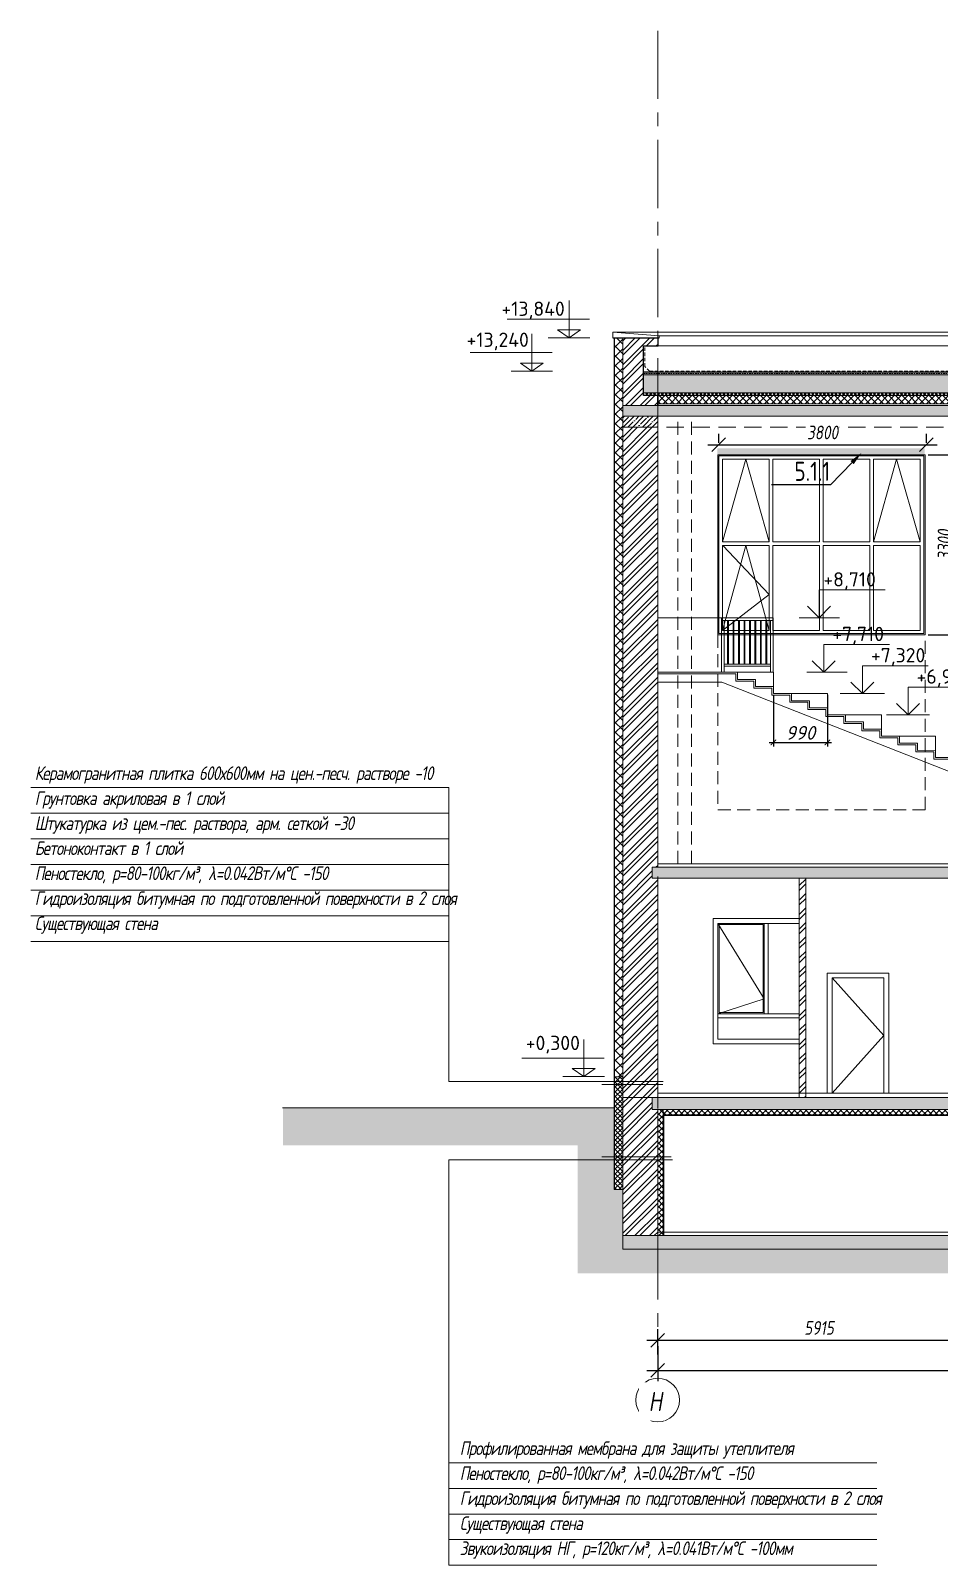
# Model space of a CAD drawing. Header units: millimetres. Extents: x -39 to 9534995, y -146829 to 289341.
# Drawn here: x 644363 to 661013, y 107095 to 135213 of the extents above; entities that cross this region are included whole.
import ezdxf
from ezdxf import colors
from ezdxf.entities.mleader import LeaderData, LeaderLine
from ezdxf.math import Vec2, Vec3

# ---------------------------------------------------------------- set-up
doc = ezdxf.new("R2010")
doc.units = ezdxf.units.MM
for name, pattern in [('ADSK_Штрих_ш3 п1_5', [4.5, 3, -1.5]), ('CENTER', [2, 1.25, -0.25, 0.25, -0.25]), ('CONTI', [0]), ('DASHED', [19.05, 12.7, -6.35]), ('HIDDEN2', [4.7625, 3.175, -1.5875])]:
    doc.linetypes.add(name, pattern=pattern)
for name, color, linetype, lineweight in [('24_Фасад_разрез_тонкая', 7, 'Continuous', 9), ('АР_Выноски АПР', 5, 'Continuous', 5), ('АР_Двери', 7, 'Continuous', 0), ('АР_Окна', 4, 'Continuous', 9), ('АР_Оси', 7, 'Continuous', 25), ('АР_Отметки', 7, 'Continuous', 5), ('АР_тонкая линия', 250, 'Continuous', 0), ('СТЕНЫ кирпич ЛИДЕР', 250, 'Continuous', 15), ('Тонкая линия', 250, 'Continuous', 18), ('Фасад_тонкие', 7, 'Continuous', 5), ('Штриховка', 7, 'Continuous', 5), ('Штриховка в сечении', 7, 'Continuous', 18)]:
    doc.layers.add(name, color=color, linetype=linetype, lineweight=lineweight)
for name, color, linetype in [('A-HATCH-FACADE', 7, 'Continuous'), ('EI_DIMS_DETAIL', 7, 'Continuous'), ('PDF _0', 7, 'Continuous'), ('АР_Перегородки кирпич', 34, 'Continuous')]:
    doc.layers.add(name, color=color, linetype=linetype)
doc.layers.add('АР_лестницы', color=7, linetype='Continuous', lineweight=15, true_color=0xff24ff)
doc.styles.add('ISOCPEUR', font='', dxfattribs={"height": 250})
doc.styles.add('PDF ISOCPEUR', font='isocpeur.ttf')
doc.styles.get("Standard").update_dxf_attribs({"font": 'GOST.TTF'})
doc.styles.add('ГОСТ 2.304', font='CS_Gost2304.shx', dxfattribs={"oblique": 10})
doc.styles.get('ISOCPEUR').set_extended_font_data('ISOCPEUR', italic=True)
doc.dimstyles.new('R_100', dxfattribs={"dimtxt": 250, "dimasz": 100, "dimexe": 75, "dimexo": 25, "dimgap": 50, "dimtad": 1, "dimdec": 0, "dimrnd": 5, "dimzin": 0, "dimdsep": 46, "dimtxsty": 'ISOCPEUR', "dimblk": 'ARCHTICK', "dimcen": 0, "dimdle": 75, "dimclrd": 256, "dimclre": 256, "dimclrt": 256, "dimadec": 0, "dimazin": 0, "dimtfac": 2, "dimtdec": 0, "dimtofl": 0, "dimtmove": 1, "dimatfit": 3, "dimfxl": 1, "dimtvp": 3, "dimtfill": 1, "dimtolj": 1, "dimtzin": 0, "dimarcsym": 0})
doc.dimstyles.new('СПДС', dxfattribs={"dimscale": 100, "dimtxt": 2.5, "dimasz": 2.5, "dimexe": 2, "dimexo": 0.625, "dimgap": 1, "dimtad": 1, "dimdec": 0, "dimrnd": 5, "dimtxsty": 'ГОСТ 2.304', "dimblk": 'OBLIQUE', "dimblk1": 'OBLIQUE', "dimblk2": 'OBLIQUE', "dimcen": 2.5, "dimdle": 2, "dimadec": 0, "dimazin": 2, "dimtfac": 0.75, "dimtdec": 4, "dimtmove": 1, "dimatfit": 3, "dimfxl": 1, "dimtfill": 1, "dimtolj": 1, "dimarcsym": 1})
pattern_1 = [(45, (214104.09, -172807.25), (-132.58252, 132.58252), []), (45, (214192.48, -172807.25), (-132.58252, 132.58252), [])]

# ---------------------------------------------------------------- blocks, each defined once
blk = doc.blocks.new('_Oblique')
at = {"color": 0, "linetype": 'ByBlock', "lineweight": -2}
blk.add_line((-0.5, -0.5), (0.5, 0.5), dxfattribs=at)
blk = doc.blocks.new('*D129')
at = {"layer": 'Defpoints', "color": 0, "linetype": 'ByBlock', "lineweight": 9, "transparency": 16777216}
for p in [(661768, 111219), (655853, 110896), (661768, 110896)]:
    blk.add_point(p, dxfattribs=at)
at = {"layer": 'АР_Оси', "color": 0, "linetype": 'ByBlock', "lineweight": -2, "transparency": 16777216}
for p, q in [((655853, 110959), (655853, 111419)), ((661768, 110959), (661768, 111419)), ((655653, 111219), (661968, 111219))]:
    blk.add_line(p, q, dxfattribs=at)
at = {"layer": 'АР_Оси', "color": 0, "linetype": 'ByBlock', "lineweight": -2, "transparency": 16777216, "xscale": 250, "yscale": 250, "zscale": 250, "rotation": 180}
blk.add_blockref('_Oblique', (655853, 111219), dxfattribs=at)
at = {"layer": 'АР_Оси', "color": 0, "linetype": 'ByBlock', "lineweight": -2, "transparency": 16777216, "xscale": 250, "yscale": 250, "zscale": 250}
blk.add_blockref('_Oblique', (661768, 111219), dxfattribs=at)
at = {"layer": 'АР_Оси', "color": 0, "linetype": 'ByBlock', "lineweight": 9, "transparency": 16777216, "insert": (658810, 111444), "char_height": 250, "attachment_point": 5, "style": 'ГОСТ 2.304', "bg_fill": 3, "box_fill_scale": 1.1, "bg_fill_color": 256, "bg_fill_true_color": 13158600, "bg_fill_transparency": 0}
blk.add_mtext('\\A1;5915', dxfattribs=at)
blk = doc.blocks.new('*D134')
at = {"layer": 'Defpoints', "color": 0, "linetype": 'ByBlock', "lineweight": 9, "transparency": 16777216}
for p in [(655853, 111173), (703768, 111069), (703768, 110666)]:
    blk.add_point(p, dxfattribs=at)
at = {"layer": 'АР_Оси', "color": 0, "linetype": 'ByBlock', "lineweight": -2, "transparency": 16777216}
for p, q in [((655853, 111111), (655853, 110466)), ((703768, 111006), (703768, 110466)), ((655653, 110666), (703968, 110666))]:
    blk.add_line(p, q, dxfattribs=at)
at = {"layer": 'АР_Оси', "color": 0, "linetype": 'ByBlock', "lineweight": -2, "transparency": 16777216, "xscale": 250, "yscale": 250, "zscale": 250, "rotation": 180}
blk.add_blockref('_Oblique', (655853, 110666), dxfattribs=at)
at = {"layer": 'АР_Оси', "color": 0, "linetype": 'ByBlock', "lineweight": -2, "transparency": 16777216, "xscale": 250, "yscale": 250, "zscale": 250}
blk.add_blockref('_Oblique', (703768, 110666), dxfattribs=at)
at = {"layer": 'АР_Оси', "color": 0, "linetype": 'ByBlock', "lineweight": 9, "transparency": 16777216, "insert": (679023, 110891), "char_height": 250, "attachment_point": 5, "style": 'ГОСТ 2.304', "bg_fill": 3, "box_fill_scale": 1.1, "bg_fill_color": 256, "bg_fill_true_color": 13158600, "bg_fill_transparency": 0}
blk.add_mtext('\\A1;47915', dxfattribs=at)
blk = doc.blocks.new('A$C19316825')
at = {"ltscale": 150}
for p, q in [((6, 1089), (6, 1240)), ((-259, 180), (-259, 1089)), ((-259, 1089), (6, 1089))]:
    blk.add_line(p, q, dxfattribs=at)
blk.add_lwpolyline([(0, 0), (0, 180), (-259, 180)], dxfattribs=at)
at = {"layer": 'СТЕНЫ кирпич ЛИДЕР', "lineweight": 25, "ltscale": 100}
for p, q in [((-820, 1240), (26, 1240)), ((0, 180), (0, 0)), ((0, 180), (0, 0))]:
    blk.add_line(p, q, dxfattribs=at)
at = {"layer": 'Фасад_тонкие'}
for p, q in [((-820, 1340), (26, 1275)), ((-820, 1240), (-820, 1340)), ((26, 1240), (26, 1275))]:
    blk.add_line(p, q, dxfattribs=at)
blk = doc.blocks.new('A$Cd8d14d9d')
at = {"lineweight": 9, "ltscale": 150}
for p, q in [((0, 682), (0, 0)), ((-372, 341), (1132, 341)), ((-380, 0), (380, 0))]:
    blk.add_line(p, q, dxfattribs=at)
blk.add_lwpolyline([(0, 0), (210, 147), (-210, 147), (0, 0)], dxfattribs=at)
blk = doc.blocks.new('_ARCHTICK')
at = {"color": 0, "linetype": 'ByBlock', "const_width": 0.15}
blk.add_lwpolyline([(-0.5, -0.5), (0.5, 0.5)], dxfattribs=at)
blk = doc.blocks.new('*D127')
at = {"lineweight": -2, "ltscale": 150, "transparency": 16777216}
for p, q in [((657973, 123042), (657973, 122098)), ((658963, 123042), (658963, 122098)), ((657898, 122173), (659038, 122173))]:
    blk.add_line(p, q, dxfattribs=at)
at = {"layer": 'Defpoints', "color": 0, "lineweight": 9, "ltscale": 150, "transparency": 16777216}
for p in [(657973, 123067, -1900), (658963, 123067, -1900), (658963, 122173)]:
    blk.add_point(p, dxfattribs=at)
at = {"lineweight": -2, "ltscale": 150, "transparency": 16777216, "xscale": 100, "yscale": 100, "zscale": 100, "rotation": 180}
blk.add_blockref('_ARCHTICK', (657973, 122173), dxfattribs=at)
at = {"lineweight": -2, "ltscale": 150, "transparency": 16777216, "xscale": 100, "yscale": 100, "zscale": 100}
blk.add_blockref('_ARCHTICK', (658963, 122173), dxfattribs=at)
at = {"lineweight": 9, "ltscale": 150, "transparency": 16777216, "insert": (658468, 122348), "char_height": 250, "attachment_point": 5, "style": 'ISOCPEUR', "bg_fill": 3, "box_fill_scale": 1.1, "bg_fill_color": 256, "bg_fill_true_color": 13158600, "bg_fill_transparency": 0}
blk.add_mtext('\\A1;990', dxfattribs=at)
blk = doc.blocks.new('*D143')
at = {"layer": 'Defpoints', "color": 0, "lineweight": 9, "ltscale": 100, "transparency": 16777216}
for p in [(656972, 127598), (660776, 127626), (660776, 127598)]:
    blk.add_point(p, dxfattribs=at)
at = {"layer": 'EI_DIMS_DETAIL', "color": 0, "lineweight": -2, "ltscale": 100, "transparency": 16777216}
for p, q in [((656972, 127660), (656972, 127826)), ((660776, 127660), (660776, 127826)), ((656772, 127626), (660976, 127626))]:
    blk.add_line(p, q, dxfattribs=at)
at = {"layer": 'EI_DIMS_DETAIL', "color": 0, "lineweight": -2, "ltscale": 100, "transparency": 16777216, "xscale": 250, "yscale": 250, "zscale": 250, "rotation": 180}
blk.add_blockref('_Oblique', (656972, 127626), dxfattribs=at)
at = {"layer": 'EI_DIMS_DETAIL', "color": 0, "lineweight": -2, "ltscale": 100, "transparency": 16777216, "xscale": 250, "yscale": 250, "zscale": 250}
blk.add_blockref('_Oblique', (660776, 127626), dxfattribs=at)
at = {"layer": 'EI_DIMS_DETAIL', "color": 0, "lineweight": 9, "ltscale": 100, "transparency": 16777216, "insert": (658874, 127851), "char_height": 250, "attachment_point": 5, "style": 'ГОСТ 2.304', "bg_fill": 3, "box_fill_scale": 1.1, "bg_fill_color": 256, "bg_fill_true_color": 13158600, "bg_fill_transparency": 0}
blk.add_mtext('\\A1;3800', dxfattribs=at)
blk = doc.blocks.new('*D146')
at = {"layer": 'Defpoints', "color": 0, "lineweight": 9, "ltscale": 100, "transparency": 16777216}
for p in [(660745, 127439), (660745, 124145), (661333, 124145)]:
    blk.add_point(p, dxfattribs=at)
at = {"layer": 'EI_DIMS_DETAIL', "color": 0, "lineweight": -2, "ltscale": 100, "transparency": 16777216}
for p, q in [((660808, 127439), (661533, 127439)), ((661333, 127639), (661333, 123945)), ((660808, 124145), (661533, 124145))]:
    blk.add_line(p, q, dxfattribs=at)
at = {"layer": 'EI_DIMS_DETAIL', "color": 0, "lineweight": -2, "ltscale": 100, "transparency": 16777216, "xscale": 250, "yscale": 250, "zscale": 250}
for p, rotation in [((661333, 127439), 90), ((661333, 124145), 270)]:
    blk.add_blockref('_Oblique', p, dxfattribs=dict(at, rotation=rotation))
at = {"layer": 'EI_DIMS_DETAIL', "color": 0, "lineweight": 9, "ltscale": 100, "transparency": 16777216, "insert": (661108, 125792), "char_height": 250, "attachment_point": 5, "rotation": 90, "style": 'ГОСТ 2.304', "bg_fill": 3, "box_fill_scale": 1.1, "bg_fill_color": 256, "bg_fill_true_color": 13158600, "bg_fill_transparency": 0}
blk.add_mtext('\\A1;3300', dxfattribs=at)

msp = doc.modelspace()

# ---------------------------------------------------------------- hatches: boundary and pattern name
at = {"lineweight": 9, "ltscale": 40, "true_color": 0x383e42}
h = msp.add_hatch(dxfattribs=at)
h.set_pattern_fill('ANSI32', color=250, scale=500, angle=360)
h.set_pattern_definition(pattern_1)
h.paths.add_polyline_path([(655858.7, 129436.3), (655593.6, 129436.3), (655593.5, 128525.1), (655852.8, 128525.1), (655852.8, 128347.3), (655212.8, 128347.3), (655212.8, 127948.7), (655852.8, 127946.5), (655852.8, 119887.3), (655752.8, 119887.3), (655752.8, 119687.3), (655852.8, 119687.3), (655852.8, 115667.3), (655852.8, 115667.3), (655852.8, 115667.3), (655852.8, 115667.3), (655852.8, 115667.3), (655852.8, 115667.4), (655212.9, 115668.2), (655212.8, 129585.1), (655858.7, 129585.1)])
at = {"lineweight": 9, "ltscale": 100, "transparency": 33554687}
h = msp.add_hatch(dxfattribs=at)
h.set_pattern_fill('ANSI35', color=0, scale=700)
h.set_pattern_definition([(45, (214104.09, -172807.25), (-123.743687, 123.743687), []), (45, (214227.83, -172807.25), (-123.743687, 123.743687), [218.75, -43.75, 0, -43.75])])
h.paths.add_polyline_path([(704027.8, 128347.3), (655212.7, 128347.3), (655212.8, 128147.4), (667312.9, 128147.3), (667368.8, 128147.3), (704027.8, 128147.4)])
h = msp.add_hatch(dxfattribs=at)
h.set_pattern_fill('ANSI35', color=0, scale=500)
h.set_pattern_definition([(45, (214104.09, -172806.6), (-88.388348, 88.388348), []), (45, (214192.48, -172806.6), (-88.388348, 88.388348), [156.25, -31.25, 0, -31.25])])
h.paths.add_polyline_path([(655852.8, 128147.3), (655852.8, 127947.6), (655212.6, 127947.6), (655212.6, 128147.3)])
h = msp.add_hatch(dxfattribs=at)
h.set_pattern_fill('ANSI35', color=0, scale=700)
h.set_pattern_definition([(45, (214104.09, -172786.64), (-123.743687, 123.743687), []), (45, (214227.83, -172786.64), (-123.743687, 123.743687), [218.75, -43.75, 0, -43.75])])
h.paths.add_polyline_path([(703615.7, 119887.3), (655752.8, 119887.3), (655752.8, 119687.3), (667192.9, 119687.2), (667230.3, 119687.3), (703615.7, 119687.3)])
at = {"lineweight": 9, "ltscale": 40, "true_color": 0x383e42}
h = msp.add_hatch(dxfattribs=at)
h.set_pattern_fill('ANSI32', color=250, scale=500, angle=360)
h.set_pattern_definition([(45, (192984, -177004.63), (-132.58252, 132.58252), []), (45, (193072.4, -177004.63), (-132.58252, 132.58252), [])])
h.paths.add_polyline_path([(658567.6, 119687.3), (658567.8, 115667.4), (658447.9, 115667.4), (658447.7, 119687.3)])
h = msp.add_hatch(dxfattribs=at)
h.set_pattern_fill('ANSI32', color=250, scale=500, angle=360)
h.set_pattern_definition(pattern_1)
h.paths.add_polyline_path([(655752.8, 115667.3), (655852.8, 115667.3), (655852.8, 115667.3), (655212.8, 115668.9), (655212.8, 113137), (655852.8, 113137.1), (655852.8, 115446.2), (655843.8, 115446.2), (655752.8, 115446.2)])
at = {"lineweight": 9, "ltscale": 100, "transparency": 33554687}
h = msp.add_hatch(dxfattribs=at)
h.set_pattern_fill('ANSI35', color=0, scale=700)
h.set_pattern_definition([(45, (214336.59, -172806.2), (-123.743687, 123.743687), []), (45, (214460.33, -172806.2), (-123.743687, 123.743687), [218.75, -43.75, 0, -43.75])])
h.paths.add_polyline_path([(703614.8, 115667.3), (655752.7, 115667.3), (655752.8, 115446.2), (667545.4, 115446.2), (655752.3, 115446.2), (703616.1, 115446.3)])
at = {"lineweight": 9, "ltscale": 40, "true_color": 0x383e42}
h = msp.add_hatch(dxfattribs=at)
h.set_pattern_fill('EARTH', color=250, scale=2000, angle=45)
h.set_pattern_definition([(45, (214104.1, -172806.6), (0, 707.1068), [500, -500]), (45, (213971.5, -172674), (0, 707.1068), [500, -500]), (45, (213838.9, -172541.43), (0, 707.1068), [500, -500]), (135, (213838.9, -172453.05), (-707.1068, 6e-14), [500, -500]), (135, (213971.5, -172320.46), (-707.1068, 6e-14), [500, -500]), (135, (214104.1, -172187.9), (-707.1068, 6e-14), [500, -500])])
h.paths.add_polyline_path([(704820.3, 114281.5), (711254.8, 114281.5), (711254.8, 114888.1), (704177.8, 114888.1), (704177.8, 113237.2), (673967.8, 113236.7), (673967.8, 112939.5), (655212.9, 112938.4), (655212.8, 113979.4), (655052.8, 113979.4), (655052.8, 115477.3), (648986.3, 115477.3), (648986.3, 114787.7), (654384.5, 114787.7), (654384.5, 112446.7), (674518.2, 112446.7), (674518.2, 112696.7), (704820.3, 112696.7)])
at = {"lineweight": 9, "ltscale": 100, "transparency": 33554687}
h = msp.add_hatch(dxfattribs=at)
h.set_pattern_fill('ANSI35', color=0, scale=700)
h.set_pattern_definition([(45, (214104.09, -172856.6), (-123.743687, 123.743687), []), (45, (214227.83, -172856.6), (-123.743687, 123.743687), [218.75, -43.75, 0, -43.75])])
h.paths.add_polyline_path([(655212.8, 113137.1), (673967.8, 113137.2), (673967.8, 112888.9), (655212.9, 112888.9)])
at = {"layer": 'A-HATCH-FACADE', "lineweight": 9}
h = msp.add_hatch(dxfattribs=at)
h.set_pattern_fill('ANGLE', color=30)
h.set_pattern_definition([(0, (-175922.473, -599897.222), (0, 6.985), [5.08, -1.905]), (90, (-175922.473, -599897.222), (-6.985, 4e-16), [5.08, -1.905])])
h.paths.add_polyline_path([(656945.3, 127559), (660745.3, 127559), (660745.3, 127440.3), (656945.3, 127440.3)])
at = {"layer": 'Штриховка', "lineweight": 9, "transparency": 33554636}
h = msp.add_hatch(dxfattribs=at)
h.set_pattern_fill('ANSI37', color=256, scale=1000)
h.set_pattern_definition([(45, (523292.34, -177191.71), (-88.388348, 88.388348), []), (135, (523292.34, -177191.71), (-88.388348, -88.388348), [])])
h.paths.add_polyline_path([(655062.8, 116045.8), (655212.8, 116045.7), (655212.8, 129587.3), (655062.8, 129587.4)])
h = msp.add_hatch(dxfattribs=at)
h.set_pattern_fill('AR-SAND', color=256, scale=20)
h.set_pattern_definition([(37.5, (214104.09, -172806.6), (-1.2598672, 38.5364754), [0, -30.4, 0, -34, 0, -32.5]), (7.5, (214104.09, -172806.6), (35.395534, 56.4429213), [0, -16.4, 0, -27.4, 0, -10.5]), (327.5, (214079.49, -172806.6), (62.2828372, 0.113181), [0, -10, 0, -36, 0, -47]), (317.5, (214079.49, -172806.6), (60.122532, 17.5535113), [0, -5, 0, -23.6, 0, -27])])
h.paths.add_polyline_path([(703642, 128958.9), (703642, 128906.9), (655593.5, 128906.9), (655593.5, 128958.9)])
h = msp.add_hatch(dxfattribs=at)
h.set_pattern_fill('ANSI37', color=256, scale=400)
h.set_pattern_definition([(45, (519854.484, -172779.513), (-35.355339, 35.355339), []), (135, (519854.484, -172779.513), (-35.355339, -35.355339), [])])
h.paths.add_polyline_path([(703642, 128579.4), (703642, 128527.4), (655593.5, 128527.4), (655593.5, 128579.4)])
h = msp.add_hatch(dxfattribs=at)
h.set_pattern_fill('ANSI37', color=256, scale=700)
h.set_pattern_definition([(45, (214104.15, -172777.2), (-61.871843, 61.871843), []), (135, (214104.15, -172777.2), (-61.871843, -61.871843), [])])
h.paths.add_polyline_path([(703517.9, 128527.3), (655852.8, 128527.3), (655852.9, 128377.4), (667213, 128377.3), (667239.1, 128377.4), (703517.8, 128377.4)])
h = msp.add_hatch(dxfattribs=at)
h.set_pattern_fill('ANSI37', color=256, scale=500)
h.set_pattern_definition([(45, (476840.215, -177191.67), (-44.194174, 44.194174), []), (135, (476840.215, -177191.67), (-44.194174, -44.194174), [])])
h.paths.add_polyline_path([(655212.8, 116045.8), (655212.8, 113979.4), (655062.9, 113979.4), (655062.9, 116045.8)])
h = msp.add_hatch(dxfattribs=at)
h.set_pattern_fill('ANSI37', color=256, scale=600, angle=90)
h.set_pattern_definition([(135, (944105.64, -482797.5), (-53.033009, -53.033009), []), (225, (944105.64, -482797.5), (53.033009, -53.033009), [])])
h.paths.add_polyline_path([(655852.8, 114347.2), (655852.8, 113136.9), (655952.8, 113136.9), (655952.8, 114347.2)])
h.paths.add_polyline_path([(655852.8, 114747.2), (655852.8, 114347.2), (655952.8, 114347.2), (655952.8, 114747.2)])
h.paths.add_polyline_path([(655852.8, 115445.8), (655852.8, 114747.2), (655952.8, 114747.2), (655952.8, 115445.8)])
h = msp.add_hatch(dxfattribs=at)
h.set_pattern_fill('ANSI37', color=256, scale=600)
h.set_pattern_definition([(45, (214104.09, -172806.6), (-53.033009, 53.033009), []), (135, (214104.09, -172806.6), (-53.033009, -53.033009), [])])
h.paths.add_polyline_path([(673464.5, 115446.3), (655952.8, 115446.2), (655952.8, 115346.2), (667545.4, 115346.2), (655952.8, 115346.2), (673465.1, 115346.3)])
at = {"layer": 'Штриховка в сечении', "lineweight": 9, "ltscale": 2, "transparency": 33554636}
h = msp.add_hatch(dxfattribs=at)
h.set_pattern_fill('GRAVEL', color=256, scale=400)
h.set_pattern_definition([(228.0127875, (214392.09, -172407.247), (-3200, -3600), [53.8144, -5327.63522]), (184.9697407, (214356.09, -172447.247), (4800, 400), [92.3472, -9142.3699]), (132.510447, (214264.09, -172455.247), (4000, -4400), [65.1152, -6446.41304]), (267.273689, (214108.09, -172555.247), (400, 8000), [84.0952, -8325.42322]), (292.833654, (214104.09, -172639.247), (-2000, 4800), [82.462, -8163.74925]), (357.273689, (214136.09, -172715.247), (-8000, 400), [84.0952, -8325.42322]), (37.6942405, (214220.09, -172719.247), (-5200, -4000), [111.2116, -11009.93942]), (72.2553284, (214308.09, -172651.247), (2800, 8800), [104.9952, -10394.5286]), (121.4295656, (214340.09, -172551.247), (-3200, 5200), [84.38, -8353.62924]), (175.236358, (214296.09, -172479.247), (4400, -400), [96.3328, -4720.30503]), (222.3974378, (214200.09, -172471.247), (-4800, -4400), [124.5792, -12333.35]), (138.814075, (214504.09, -172559.247), (-2800, 2400), [42.5204, -4209.53793]), (171.4692344, (214472.09, -172531.247), (5200, -800), [80.8948, -8008.60457]), (225, (214392.1, -172519.25), (-4e-14, -400), [56.5684, -509.11702]), (203.19859, (214364.09, -172471.247), (2000, 800), [30.4632, -3015.84604]), (291.80141, (214336.09, -172483.25), (-400, 1200), [43.0812, -2110.98472]), (30.963757, (214352.09, -172523.25), (1200, 800), [69.9716, -2262.40916]), (161.56505, (214412.09, -172487.25), (800, -400), [50.5964, -1214.31466]), (16.3895403, (214104.09, -172483.247), (4000, 1200), [70.88, -7017.13806]), (70.346176, (214172.09, -172463.247), (-1600, -4400), [59.4644, -5886.9631]), (293.19859, (214412.09, -172407.247), (-800, 2000), [60.926, -2985.38324]), (343.6104597, (214436.09, -172463.247), (-4000, 1200), [70.88, -7017.13806]), (339.443955, (214104.09, -172731.247), (-2000, 800), [68.352, -3349.2495]), (294.7751406, (214168.09, -172755.247), (-2000, 4400), [57.2712, -5669.85723]), (66.80141, (214416.09, -172807.247), (800, 2000), [60.926, -2985.38324]), (17.3540246, (214440.09, -172751.247), (-5200, -1600), [67.0524, -6638.16945]), (69.443955, (214220.09, -172807.247), (-800, -2000), [34.176, -3383.4255]), (101.309932, (214392.09, -172807.25), (-400, 1600), [20.396, -2019.2118]), (165.963757, (214388.09, -172787.25), (1200, -400), [82.462, -1566.78025]), (186.009006, (214308.09, -172767.247), (4000, 400), [76.42, -7565.56927]), (303.690068, (214352.09, -172559.25), (-400, 800), [57.6888, -1384.5317]), (353.1572266, (214384.09, -172607.247), (6800, -800), [100.7176, -9971.02505]), (60.945396, (214484.09, -172619.247), (-1600, -2800), [41.1824, -4077.06966]), (90, (214504.1, -172583.25), (-400, 400), [24, -376]), (120.256437, (214300.09, -172755.247), (1600, -2800), [55.5696, -5501.408]), (48.0127875, (214272.09, -172707.247), (3200, 3600), [107.6288, -5273.82082]), (0, (214344.1, -172627.25), (400, 400), [104, -296]), (325.3048465, (214448.09, -172627.247), (4000, -2800), [63.2456, -6261.30972]), (254.054604, (214500.09, -172663.247), (-400, -1600), [58.2408, -2853.80316]), (207.6459754, (214484.09, -172719.247), (-7600, -4000), [94.826, -9387.78967]), (175.4260787, (214400.09, -172763.247), (-5200, 400), [100.3196, -9931.62936])])
h.paths.add_polyline_path([(703641.5, 128906.9), (655593.5, 128906.8), (655593.6, 128579.4), (667212.9, 128579.4), (667355.1, 128579.4), (703642.5, 128579.4)])

# ---------------------------------------------------------------- linework, layer by layer
at = {"lineweight": 9, "ltscale": 150}
for p, q in [((655062.9, 116045.8), (655062.9, 129587.3)), ((655593.5, 128958.9), (703642, 128958.9)), ((655852.8, 115667.3), (655212.8, 115668.9)), ((655852.8, 115445.8, 0), (655852.8, 113136.9, 2.4)), ((655952.8, 115445.8, 0), (655952.8, 113136.9, 2.4)), ((655952.8, 115346.2, 0.1), (673464.8, 115346.3, -1.2)), ((655952.8, 115334.2, 0.1), (673452.2, 115334.3, 0)), ((655962.8, 115334.2, 0.1), (655962.8, 113136.9, 2.4)), ((655852.8, 113197), (673567.8, 113197))]:
    msp.add_line(p, q, dxfattribs=at)
at = {"linetype": 'ADSK_Штрих_ш3 п1_5', "lineweight": 9, "ltscale": 10}
msp.add_line((655593.5, 128929), (703642, 128929), dxfattribs=at)
at = {"lineweight": 9, "ltscale": 150}
for points in [[(655052.8, 113979.4), (655212.8, 113979.4), (655212.8, 129587.3), (655052.8, 129587.3)], [(655852.8, 128147.3), (655212.8, 128147.3), (655212.8, 127947.6), (655852.8, 127947.6)], [(655062.9, 116045.8), (655212.8, 116045.8), (655212.8, 113979.4), (655062.9, 113979.4)]]:
    msp.add_lwpolyline(points, close=True, dxfattribs=at)
at = {"lineweight": 9, "ltscale": 100}
msp.add_lwpolyline([(655869.1, 124457.3), (657422.8, 124457.3)], dxfattribs=at)
at = {"lineweight": 9, "ltscale": 150}
for points in [[(655212.8, 119887.3), (655212.8, 119887.3), (655212.8, 113137), (655852.8, 113137.1), (655852.8, 115446.2)], [(655852.8, 119887.3), (655752.8, 119887.3)], [(655852.8, 115667.3), (655852.8, 119687.3)]]:
    msp.add_lwpolyline(points, dxfattribs=at)
at = {"layer": '24_Фасад_разрез_тонкая', "linetype": 'DASHED', "lineweight": 9, "ltscale": 7}
msp.add_line((655593.5, 128964.9), (703642, 128964.9), dxfattribs=at)
at = {"layer": '24_Фасад_разрез_тонкая', "linetype": 'DASHED', "lineweight": 9, "ltscale": 5}
msp.add_line((655704.5, 128975.1), (703536.9, 128975.1), dxfattribs=at)
msp.add_lwpolyline([(655704.5, 128975.1), (655616.4, 129060.3), (655616.4, 129436.3)], dxfattribs=at)
at = {"layer": '24_Фасад_разрез_тонкая', "lineweight": 9}
for points in [[(703642, 128579.4), (655593.5, 128579.4)], [(703518.8, 128378.4), (655852.9, 128377.4)]]:
    msp.add_lwpolyline(points, dxfattribs=at)
at = {"layer": 'PDF _0', "lineweight": 9}
msp.add_line((654176.2, 116048.2), (654818.7, 116048.2), dxfattribs=at)
for points, elevation in [([(660018.2, 124967.3), (658812.3, 124967.3), (658812.3, 124457.3), (658598.9, 124666.3), (658812.3, 124457.3), (659021.2, 124666.3)], -959.7), ([(660101.4, 123967.3), (658895.4, 123967.3), (658895.4, 123457.4), (658682.1, 123666.3), (658895.4, 123457.4), (659104.3, 123666.3)], -1900), ([(660809.7, 123577.5), (659603.8, 123577.5), (659603.8, 123067.5), (659390.4, 123276.4), (659603.8, 123067.5), (659812.7, 123276.4)], -1900), ([(661645.6, 123187.3), (660439.7, 123187.3), (660439.7, 122677.4), (660226.3, 122886.3), (660439.7, 122677.4), (660648.6, 122886.3)], -1900)]:
    msp.add_lwpolyline(points, dxfattribs=dict(at, elevation=elevation))
at = {"layer": 'АР_Выноски АПР', "lineweight": 9}
for points in [[(644363.4, 120877), (652028.2, 120877), (652028.2, 121347), (644363.4, 121347)], [(655953.8, 115960), (652028.2, 115960), (652028.2, 121347)], [(644363.4, 119937), (652028.2, 119937), (652028.2, 120407), (644363.4, 120407)], [(644363.4, 118997), (652028.2, 118997), (652028.2, 119467), (644363.4, 119467)], [(652028.2, 118527), (652028.2, 118527), (652028.2, 118527), (644363.4, 118527)], [(655947.8, 115905.4), (654829.8, 115905.4)], [(656101.4, 114578.8), (654829.8, 114578.8)], [(659869.4, 108504.7), (652028.2, 108504.7), (652028.2, 108974.7), (659869.4, 108974.7)], [(659869.4, 107564.7), (652028.2, 107564.7), (652028.2, 108034.7), (659869.4, 108034.7)], [(659869.4, 107094.7), (652028.2, 107094.7), (652028.2, 107564.7), (659869.4, 107564.7)]]:
    msp.add_lwpolyline(points, dxfattribs=at)
at = {"layer": 'АР_Двери', "lineweight": 9, "ltscale": 150}
for points in [[(658958.8, 115746.5), (660089.1, 115746.5), (660089, 117945.9), (658958.8, 117945.9)], [(659048.8, 115746.5), (659999.1, 115746.5), (659999, 117855.9), (659048.8, 117855.9)]]:
    msp.add_lwpolyline(points, close=True, dxfattribs=at)
msp.add_lwpolyline([(659048.8, 117855.9), (659999.1, 116801.2), (659048.8, 115746.5)], dxfattribs=at)
at = {"layer": 'АР_лестницы', "color": 3, "linetype": 'HIDDEN2', "lineweight": 9, "ltscale": 100}
msp.add_line((661567.9, 127947.6), (655852.8, 127947.6), dxfattribs=at)
at = {"layer": 'АР_лестницы', "color": 18, "linetype": 'HIDDEN2', "lineweight": 9, "ltscale": 75, "true_color": 0x000000}
for p, q in [((656222.8, 119947.3), (656222.8, 128147.3)), ((656472.8, 119947.3), (656472.8, 128147.3))]:
    msp.add_line(p, q, dxfattribs=at)
at = {"layer": 'АР_лестницы', "color": 18, "linetype": 'CONTI', "lineweight": 9, "ltscale": 10, "true_color": 0x000000}
for p, q in [((655852.8, 123277.3, -7261.1), (657029.9, 123277.3, -1324.2)), ((657029.9, 123277.3, 2028.5), (665526.8, 119930.3, 71.6))]:
    msp.add_line(p, q, dxfattribs=at)
at = {"layer": 'АР_лестницы', "color": 18, "linetype": 'HIDDEN2', "lineweight": 9, "ltscale": 75, "true_color": 0x000000}
msp.add_lwpolyline([(660752.6, 124145.1), (656952.6, 124145.1), (656952.6, 120939.4), (660752.6, 120939.4)], close=True, dxfattribs=at)
at = {"layer": 'АР_лестницы', "color": 18, "linetype": 'CONTI', "lineweight": 9, "ltscale": 10, "true_color": 0x000000}
for points in [[(661272.8, 121897.2), (660942.8, 121897.3), (660942.8, 122027.3), (660612.8, 122027.2), (660612.8, 122157.2), (660282.8, 122157.2), (660282.8, 122287.2), (659952.8, 122287.2), (659952.8, 122417.3), (659622.8, 122417.3), (659622.8, 122547.3), (659292.8, 122547.3), (659292.8, 122677.3), (658962.8, 122677.3), (658962.8, 122807.3), (658632.8, 122807.3), (658632.8, 122937.3), (658302.8, 122937.3), (658302.8, 123067.3), (657972.8, 123067.3), (657972.8, 123197.3), (657642.8, 123197.3), (657642.8, 123327.3), (657312.8, 123327.3), (657312.8, 123457.3), (657072.8, 123457.3), (657072.8, 123457.3), (655869.1, 123457.3)], [(660252.8, 122127.2), (660582.8, 122127.2), (660582.8, 121997.2), (660912.8, 121997.3), (660912.8, 121867.3), (661242.8, 121867.2), (661242.8, 121737.2), (661572.8, 121737.2), (661572.8, 121607.2), (661902.8, 121607.2), (661902.8, 121477.2), (662232.8, 121477.2), (662232.8, 121347.2), (662562.8, 121347.2), (662562.8, 121217.2), (662892.8, 121217.2), (662892.8, 121087.2), (663222.8, 121087.2), (663222.8, 120987.2)]]:
    msp.add_lwpolyline(points, dxfattribs=at)
at = {"layer": 'АР_лестницы', "color": 18, "linetype": 'CONTI', "lineweight": 9, "ltscale": 10, "true_color": 0x000000, "elevation": 1900}
msp.add_lwpolyline([(655852.8, 123427.2), (657282.8, 123427.2), (657282.8, 123297.2), (657612.8, 123297.2), (657612.8, 123167.2), (657942.8, 123167.2), (657942.8, 123037.2), (658272.8, 123037.2), (658272.8, 122907.2), (658602.8, 122907.2), (658602.8, 122777.2), (658932.8, 122777.2), (658932.8, 122647.2), (659262.8, 122647.2), (659262.8, 122517.2), (659592.8, 122517.2), (659592.8, 122387.2), (659922.8, 122387.2), (659922.8, 122257.1), (660252.8, 122257.1), (660252.8, 122128.3)], dxfattribs=at)
at = {"layer": 'АР_Окна', "lineweight": 9, "ltscale": 150}
for points in [[(660752.6, 127439.4), (656952.6, 127439.4), (656952.6, 124145.1), (660752.6, 124145.1)], [(660732.6, 127420.8), (656972.6, 127420.8), (656972.6, 124165.1), (660732.6, 124165.1)], [(657042.6, 125850.5), (657895.1, 125850.5), (657895.1, 127360.8), (657042.6, 127360.8)], [(657965.1, 125850.5), (658817.6, 125850.5), (658817.6, 127360.8), (657965.1, 127360.8)], [(658887.6, 125850.5), (659740.1, 125850.5), (659740.1, 127360.8), (658887.6, 127360.8)], [(659810.1, 125850.5), (660662.6, 125850.5), (660662.6, 127360.8), (659810.1, 127360.8)], [(657895.1, 124225.1), (657042.6, 124225.1), (657042.6, 125780.5), (657895.1, 125780.5)], [(658817.6, 124225.1), (658817.6, 125780.5), (657965.1, 125780.5), (657965.1, 124225.1)], [(658887.6, 124225.1), (658887.6, 125780.5), (659740.1, 125780.5), (659740.1, 124225.1)], [(659810.1, 124225.1), (660660.4, 124225.1), (660660.4, 125780.5), (659810.1, 125780.5)], [(656977.8, 117221.3), (657786.3, 117221.3), (657786.3, 118837.1), (656977.8, 118837.1)], [(657876.3, 118857.1), (657806.3, 118857.1), (657806.3, 117201.3), (657876.3, 117201.3)], [(656957.8, 117129), (658447.8, 117129), (658447.8, 117201.3), (656957.8, 117201.3)]]:
    msp.add_lwpolyline(points, close=True, dxfattribs=at)
for points in [[(657895.1, 125850.5), (657468.9, 127360.8), (657042.6, 125850.5)], [(659810.1, 125850.5), (660226.4, 127360.8), (660662.6, 125850.5)], [(657046.4, 125780.5), (657895.1, 124880.2), (657042.6, 124225.1), (657468.9, 125780.5), (657895.1, 124225.1)], [(658447.8, 118947.1), (656867.8, 118947.1), (656867.8, 116647.1), (658447.8, 116647.1)], [(658447.8, 118857.1), (656957.8, 118857.1), (656957.8, 116737.1), (658447.8, 116737.1)], [(656957.8, 118857.1), (657806.3, 117471.1), (656957.8, 117201.3)]]:
    msp.add_lwpolyline(points, dxfattribs=at)
at = {"layer": 'АР_Оси', "color": 6, "linetype": 'CENTER', "lineweight": 9, "ltscale": 1000}
msp.add_line((655852.8, 135213.1), (655852.8, 110527.2), dxfattribs=at)
at = {"layer": 'АР_Оси', "color": 6, "linetype": 'CONTI', "lineweight": 9, "ltscale": 1000}
msp.add_circle((655852.8, 110121.6), 400, dxfattribs=at)
at = {"layer": 'АР_Отметки', "color": 18, "lineweight": 9, "true_color": 0x000000}
for p, q in [((661849.5, 128147.3, -40), (660964.3, 128147.3, -40)), ((658442.7, 124457.3, -959.7), (659181.9, 124457.3, -959.7)), ((658586.2, 123457.4, -1900), (659325.4, 123457.4, -1900)), ((659197, 123067.5, -1900), (660010.6, 123067.5, -1900)), ((660043.1, 122677.4, -1900), (660836.2, 122677.4, -1900))]:
    msp.add_line(p, q, dxfattribs=at)
at = {"layer": 'АР_Перегородки кирпич', "lineweight": 9, "ltscale": 100}
msp.add_lwpolyline([(658447.8, 115667.4), (658567.8, 115667.4), (658567.8, 119687.3), (658447.8, 119687.3)], close=True, dxfattribs=at)
at = {"layer": 'АР_тонкая линия', "color": 3, "lineweight": 9, "ltscale": 100}
msp.add_line((655052.8, 115477.3), (648975.8, 115477.3), dxfattribs=at)
at = {"layer": 'СТЕНЫ кирпич ЛИДЕР', "lineweight": 9, "ltscale": 100}
for p, q in [((655032.6, 129687.3), (704207.9, 129687.3)), ((655858.7, 129436.3), (703515.8, 129436.3)), ((655878.8, 129622.5), (703503.9, 129622.5)), ((655593.5, 128906.9), (703642, 128906.9)), ((655852.9, 128527.4), (703642, 128527.4)), ((655852.8, 128147.3), (679947.7, 128147.3)), ((655852.8, 119947.3), (679567.7, 119947.3)), ((655852.8, 115746.5), (673566.5, 115746.7))]:
    msp.add_line(p, q, dxfattribs=at)
for points in [[(655212.8, 128147.3), (704027.8, 128147.4), (704027.8, 128347.3), (655212.8, 128347.3)], [(655752.8, 119687.3), (703615.7, 119687.3), (703615.7, 119887.3), (655752.8, 119887.3)], [(655752.8, 115446.2), (703615.7, 115446.3), (703615.7, 115667.3), (655752.8, 115667.3)]]:
    msp.add_lwpolyline(points, close=True, dxfattribs=at)
msp.add_lwpolyline([(655852.8, 119887.3), (655852.8, 128147.3)], dxfattribs=at)
for points, elevation in [([(655852.8, 123457.5), (657072.8, 123457.5), (657072.8, 123457.5), (657972.8, 123457.5), (657972.8, 123067.5), (658962.8, 123067.5), (658962.8, 122677.5), (659952.8, 122677.3), (659952.8, 122287.3), (660942.8, 122287.3), (660942.8, 121897.3), (661932.8, 121897.3), (661932.8, 121507.3), (662922.8, 121507.3), (662922.8, 121117.3)], -1900), ([(673967.8, 113185.9), (673967.8, 112888.9), (655212.9, 112888.9), (655212.8, 113137.1), (673567.8, 113137)], -0.4)]:
    msp.add_lwpolyline(points, dxfattribs=dict(at, elevation=elevation))
at = {"layer": 'Тонкая линия', "lineweight": 9, "ltscale": 100}
for p, q in [((657970, 124457.3), (657020, 124457.3)), ((657020, 123457.3, -1557.4), (657020, 124457.3)), ((657970, 124407.3), (657020, 124407.3)), ((657070, 123457.3, -1557.4), (657070, 124407.3)), ((657134.8, 123607.3), (657134.8, 124407.3)), ((657150.8, 124407.3), (657150.8, 123607.3)), ((657234.8, 123607.3), (657234.8, 124407.3)), ((657250.8, 124407.3), (657250.8, 123607.3)), ((657334.4, 123607.3), (657334.4, 124407.3)), ((657350.4, 124407.3), (657350.4, 123607.3)), ((657434.4, 123607.3), (657434.4, 124407.3)), ((657450.4, 124407.3), (657450.4, 123607.3)), ((657534.4, 123607.3), (657534.4, 124407.3)), ((657550.4, 124407.3), (657550.4, 123607.3)), ((657634, 123607.3), (657634, 124407.3)), ((657650, 124407.3), (657650, 123607.3)), ((657734, 123607.3), (657734, 124407.3)), ((657750, 124407.3), (657750, 123607.3)), ((657834, 123607.3), (657834, 124407.3)), ((657850, 124407.3), (657850, 123607.3)), ((657920, 123457.3), (657920, 124407.3)), ((657970, 123457.3), (657970, 124457.3)), ((655869.1, 123457.5, -2503.7), (657972.8, 123457.5, -1900)), ((657920, 123607.3), (657072.9, 123607.3)), ((657072.9, 123569.3), (657920, 123569.3))]:
    msp.add_line(p, q, dxfattribs=at)

# ---------------------------------------------------------------- block references
at = {"lineweight": 9, "ltscale": 150, "xscale": -1, "rotation": 359.9992924696829}
for p in [(654228.2, 129585.2), (653546, 128975.1), (654497.4, 116048.2)]:
    msp.add_blockref('A$Cd8d14d9d', p, dxfattribs=at)
at = {"lineweight": 9, "ltscale": 150}
msp.add_blockref('A$C19316825', (655852.8, 128347.3), dxfattribs=at)

# ---------------------------------------------------------------- texts
at = {"layer": 'PDF _0', "lineweight": 9, "char_height": 262.49, "style": 'PDF ISOCPEUR'}
for s, insert, attachment_point in [('+13,840', (654150.1, 129926.1), 9), ('+13,240', (653491.9, 129357.6), 9), ('+8,710', (658888.8, 124967.3, -959.7), 7), ('+7,710', (659052.7, 123967.3, -1900), 7), ('+7,320', (659761.1, 123577.5, -1900), 7), ('+6,930', (660597, 123187.3, -1900), 7)]:
    msp.add_mtext(s, dxfattribs=dict(at, insert=insert, attachment_point=attachment_point))
at = {"layer": 'PDF _0', "lineweight": 9, "insert": (653435.4, 116474.1), "char_height": 262.49, "attachment_point": 7, "rotation": 359.99739, "style": 'PDF ISOCPEUR'}
msp.add_mtext('+0,300', dxfattribs=at)
at = {"layer": 'АР_Выноски АПР', "lineweight": 9, "char_height": 250, "width": 14150.854, "attachment_point": 1, "line_spacing_factor": 1.1, "style": 'ISOCPEUR'}
for s, insert in [('\\pxse1.125;{\\W0.8;\\T0.9;Керамогранитная плитка 600х600мм на цен.-песч. растворе -10 \\PГрунтовка акриловая в 1 слой \\PШтукатурка из цем.-пес. раствора, арм. сеткой -30 \\PБетоноконтакт в 1 слой \\PПеностекло, р=80-100кг/м³, λ=0.042Вт/м°С -150 \\PГидроизоляция битумная по подготовленной поверхности в 2 слоя \\PСуществующая стена }', (644437.8, 121733.9)), ('\\pxse1.125;{\\W0.8;\\T0.9;Профилированная мембрана для защиты утеплителя \\PПеностекло, р=80-100кг/м³, λ=0.042Вт/м°С -150 \\PГидроизоляция битумная по подготовленной поверхности в 2 слоя \\PСуществующая стена \\PЗвукоизоляция НГ, р=120кг/м³, λ=0.041Вт/м°С -100мм }', (652225.4, 109365.9))]:
    msp.add_mtext(s, dxfattribs=dict(at, insert=insert))

# ---------------------------------------------------------------- next in the draw order: texts
at = {"layer": 'АР_Оси', "color": 6, "linetype": 'CONTI', "lineweight": 9, "ltscale": 1000, "insert": (655684.8, 110271.6), "char_height": 350, "width": 123.867, "attachment_point": 1, "line_spacing_factor": 1.149209, "style": 'ГОСТ 2.304', "bg_fill": 2}
msp.add_mtext('Н', dxfattribs=at)

# ---------------------------------------------------------------- next in the draw order: dimensions: what is measured, and where the dimension line sits
at = {"lineweight": 9, "ltscale": 150}
dim = msp.add_linear_dim(base=(658962.8, 122173.3), p1=(657972.8, 123067.5, -1900), p2=(658962.8, 123067.5, -1900), dimstyle='R_100', override={"dimpost": '\\X'}, dxfattribs=at)
dim.commit()
dim.dimension.update_dxf_attribs({"geometry": '*D127', "text_midpoint": (658467.8, 122348.3)})
at = {"layer": 'EI_DIMS_DETAIL', "lineweight": 9, "ltscale": 100}
dim = msp.add_linear_dim(base=(660775.8, 127625.7), p1=(656972, 127597.6), p2=(660775.8, 127597.6), text='3800', dimstyle='СПДС', dxfattribs=at)
dim.commit()
dim.dimension.update_dxf_attribs({"geometry": '*D143', "text_midpoint": (658873.9, 127850.7)})
at = {"layer": 'АР_Оси', "color": 18, "linetype": 'ByBlock', "lineweight": 9, "true_color": 0x000000}
dim = msp.add_linear_dim(base=(661767.8, 111218.9), p1=(655852.8, 110896.1), p2=(661767.8, 110896.1), dimstyle='СПДС', dxfattribs=at)
dim.commit()
dim.dimension.update_dxf_attribs({"geometry": '*D129', "text_midpoint": (658810.3, 111443.9)})

# ---------------------------------------------------------------- next in the draw order: dimensions: what is measured, and where the dimension line sits
at = {"layer": 'EI_DIMS_DETAIL', "lineweight": 9, "ltscale": 100}
dim = msp.add_linear_dim(base=(661333.1, 124144.5), p1=(660745.3, 127438.8), p2=(660745.3, 124144.5), angle=90, text='3300', dimstyle='СПДС', dxfattribs=at)
dim.commit()
dim.dimension.update_dxf_attribs({"geometry": '*D146', "text_midpoint": (661108.1, 125791.6)})
at = {"layer": 'АР_Оси', "color": 18, "linetype": 'ByBlock', "lineweight": 9, "true_color": 0x000000}
dim = msp.add_linear_dim(base=(703767.8, 110665.9), p1=(655852.8, 111173.5), p2=(703767.8, 111068.9), dimstyle='СПДС', dxfattribs=at)
dim.commit()
dim.dimension.update_dxf_attribs({"geometry": '*D134', "text_midpoint": (679023.1, 110665.9), "dimtype": 160})

# ---------------------------------------------------------------- next in the draw order: leaders
at = {"lineweight": 9}
ml = msp.add_multileader_mtext('Standard', dxfattribs=at)
ml.set_content('5.1.1', color=256)
ml.set_leader_properties()
ml.build(insert=Vec2(0, 0))
ml.multileader.update_dxf_attribs({"text_left_attachment_type": 6, "text_right_attachment_type": 6, "arrow_head_size": 250})
ctx = ml.context
ctx.base_point, ctx.char_height, ctx.arrow_head_size, ctx.plane_origin = Vec3(658434.9, 126894.3, -1900), 350, 250, Vec3(658462.5, 126943.8, -1900)
ctx.left_attachment, ctx.right_attachment, ctx.text_align_type = 6, 6, 2
notes = []
notes.append((ctx, [(1, (1, 1, 0), (659022.3, 126894.3, -1900), (-1, 0), 8, [(0, [(659589, 127478.3, -1900)], 0, [])])]))
ctx.mtext.insert, ctx.mtext.alignment, ctx.mtext.flow_direction = Vec3(659012.3, 127314.3, -1900), 3, 5
for ctx, leaders in notes:
    for number, flags, end, landing, length, lines in leaders:
        leader = LeaderData()
        leader.index, (leader.has_last_leader_line, leader.has_dogleg_vector, leader.attachment_direction) = number, flags
        leader.last_leader_point, leader.dogleg_vector, leader.dogleg_length = Vec3(end), Vec3(landing), length
        for number, points, colour, breaks in lines:
            line = LeaderLine()
            line.index, line.vertices, line.color, line.breaks = number, Vec3.list(points), colors.encode_raw_color(colour), breaks
            leader.lines.append(line)
        ctx.leaders.append(leader)

# ---------------------------------------------------------------- next in the draw order: linework, layer by layer
at = {"layer": 'АР_Выноски АПР', "lineweight": 9}
msp.add_lwpolyline([(656127, 114524.1), (652028.2, 114524.1), (652028.2, 107564.7)], dxfattribs=at)

doc.saveas('drawing.dxf')
